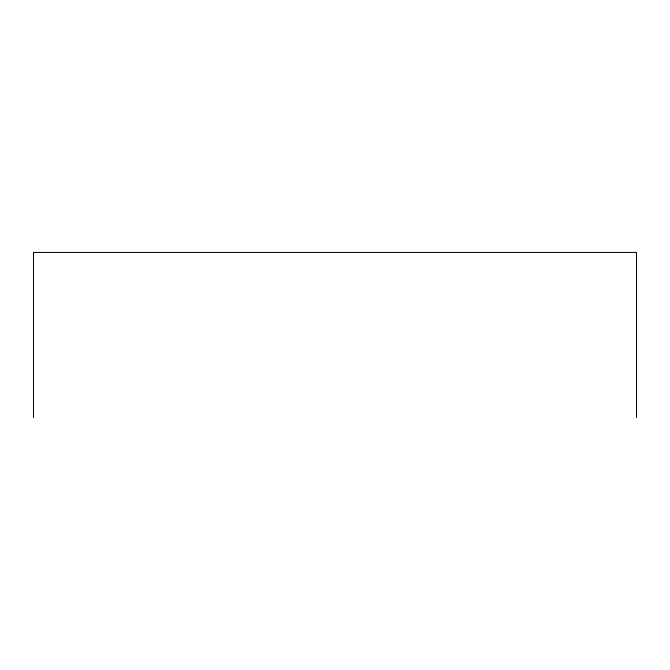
<?xml version="1.0" encoding="UTF-8"?>
<svg xmlns="http://www.w3.org/2000/svg" width="670" height="670" viewBox="0 0 670 670"><rect width="100%" height="100%" fill="white"/><g stroke="black" fill="none" stroke-linecap="round" stroke-linejoin="round"><path stroke-width="1" d="M636.5 417.561L636.5 252.439L33.5 252.439L33.5 417.561"/></g></svg>
